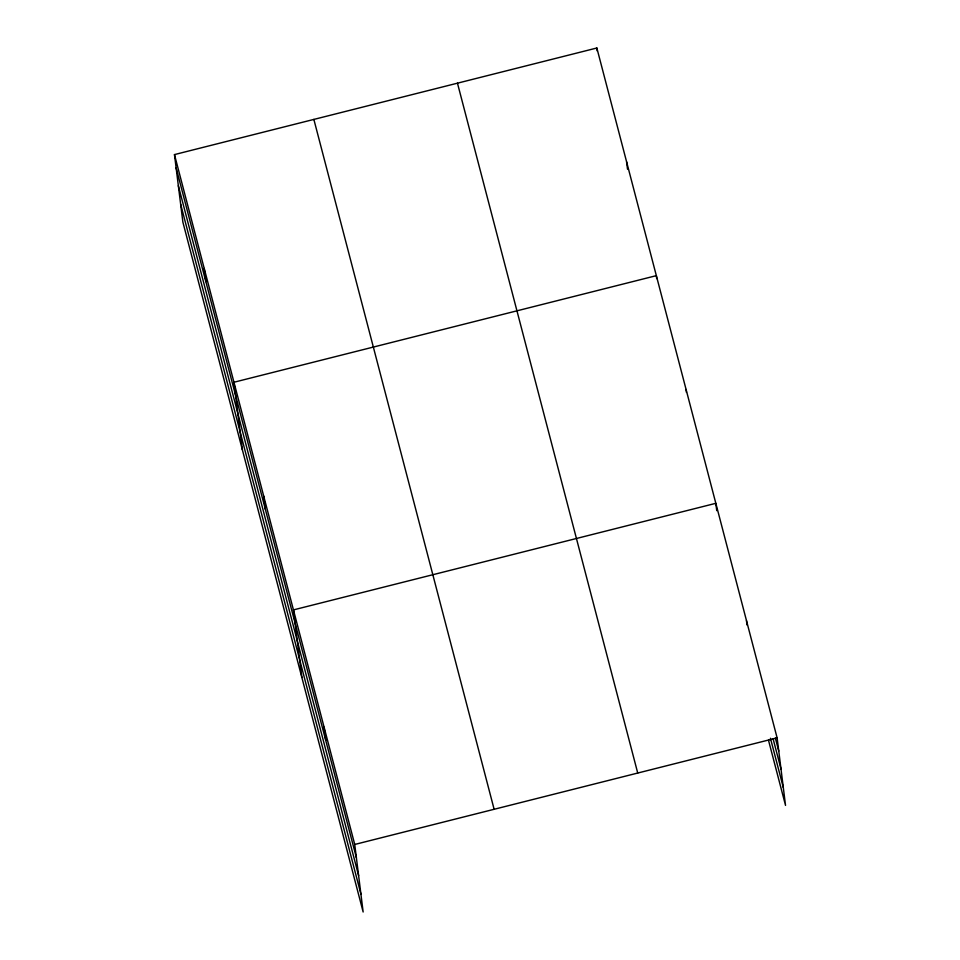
<?xml version="1.0" encoding="UTF-8"?>
<svg xmlns="http://www.w3.org/2000/svg" width="960" height="960" viewBox="0 0 960 960"><rect width="100%" height="100%" fill="white"/><g stroke="black" fill="none" stroke-linecap="round" stroke-linejoin="round"><path stroke-width="1.44" d="M174.468 154.596L354.732 844.464L363.144 912L182.88 222.132L174.468 154.596L596.856 48L777.12 737.868L785.532 805.404L768.504 740.256M354.732 844.464L777.12 737.868M775.356 738.06L778.764 751.092M773.052 738.612L780.996 769.02M770.436 738.252L783.3 787.488M457.464 83.172L637.728 773.04M313.86 119.412L494.124 809.28M176.112 167.82L356.388 857.688M178.344 185.736L358.62 875.604M180.648 204.204L360.912 894.072M746.472 620.592L747.024 624.996M716.736 510.66L715.824 503.316L293.448 609.9L301.86 677.448M686.088 389.484L686.448 392.424M656.7 278.592L656.34 275.652L233.952 382.248L242.376 449.796M626.592 161.832L627.516 169.176M596.856 48L597.216 50.94M324.096 727.176L325.74 740.4M263.7 496.08L265.344 509.304M204.216 268.416L205.86 281.64"/></g></svg>
